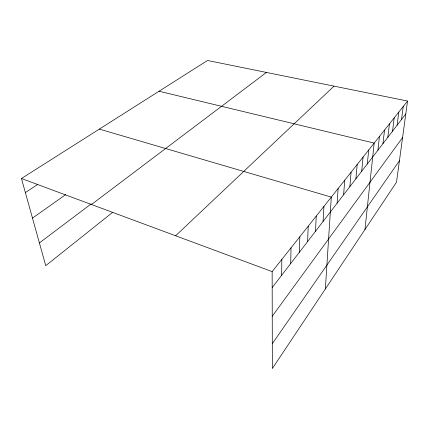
<?xml version="1.0" encoding="UTF-8"?>
<svg xmlns="http://www.w3.org/2000/svg" width="429" height="429" viewBox="0 0 429 429"><rect width="100%" height="100%" fill="white"/><g stroke="black" fill="none" stroke-linecap="round" stroke-linejoin="round"><path stroke-width="0.64" d="M281.665 275.268L281.815 259.438M290.706 263.519L291.028 247.833M299.345 252.295L299.823 236.76M307.604 241.565L308.22 226.18M315.503 231.295L316.248 216.06M323.075 221.455L323.938 206.381M325.348 288.974L331.301 197.104L99.346 129.102M337.097 203.233L338.159 188.465M343.602 194.782L344.75 180.164M349.86 186.653L351.083 172.179M355.888 178.818L357.185 164.495M361.695 171.273L363.057 157.094M367.294 163.996L368.72 149.962M364.961 229.52L374.179 143.088L159.041 91.238M377.911 150.193L379.445 136.449M382.952 143.645L384.534 130.041M387.827 137.312L389.446 123.852M392.54 131.188L394.197 117.868M397.098 125.263L398.793 112.076M401.517 119.525L403.244 106.472M407.55 101.046L396.519 182.159L272.351 368.511L272.152 271.616L407.55 101.046L207.518 60.489L21.45 178.512L45.742 265.68L112.747 212.258M272.302 343.688L399.431 160.741M272.243 316.243L402.579 137.58M272.184 287.586L405.791 113.964M175.617 235.762L334.019 86.138M91.452 204.51L266.42 72.431M39.398 242.916L91.248 203.85M32.481 218.098L65.701 194.621M25.37 192.573L37.5 184.567M21.45 178.512L272.152 271.616"/></g></svg>
